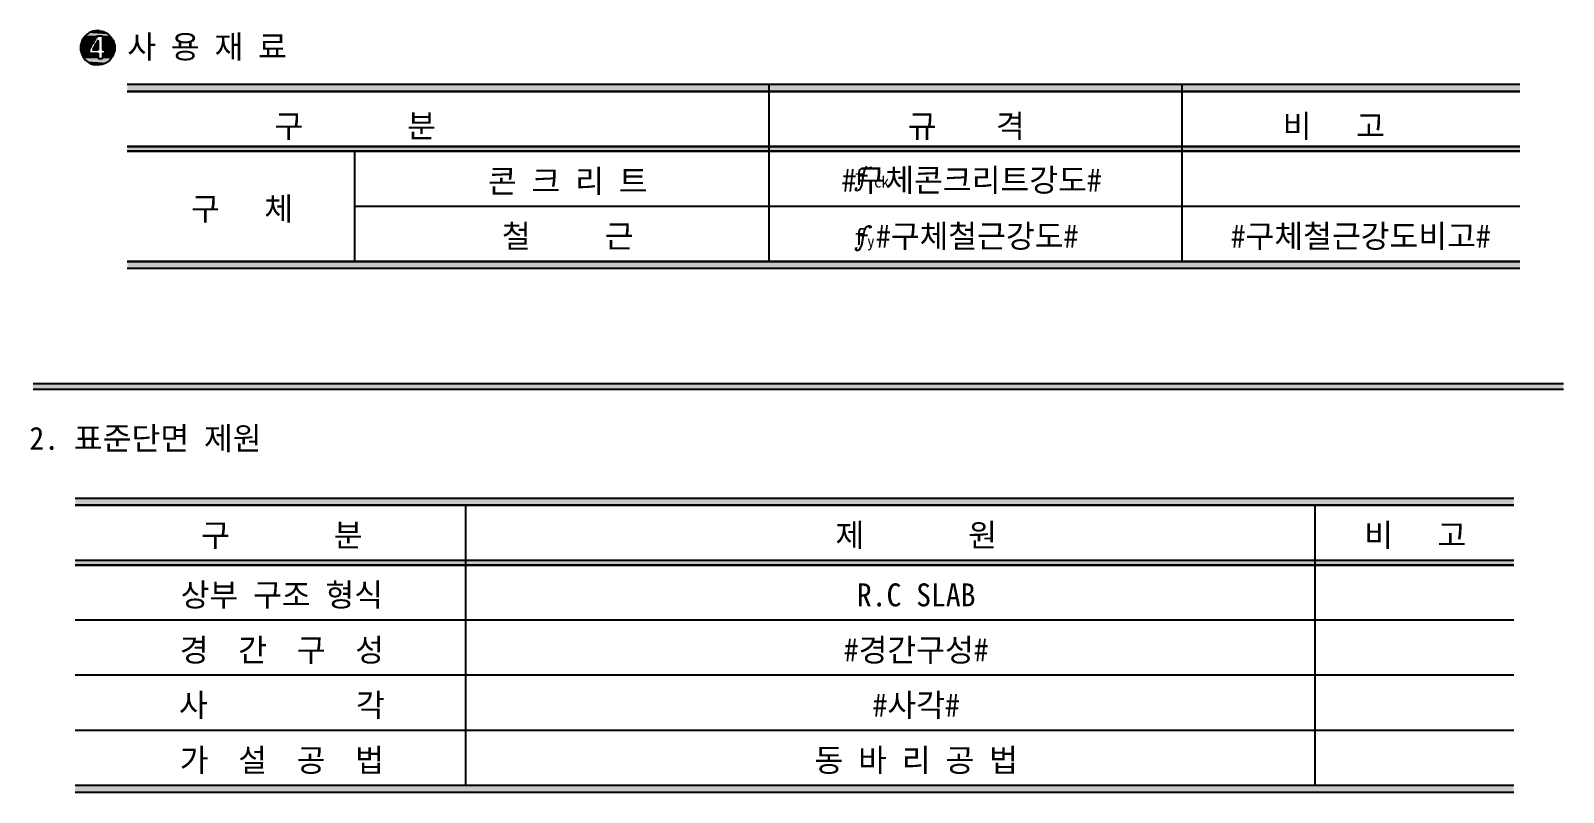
# Model space of a CAD drawing. Extents: x 2842 to 21088, y 6350 to 27079.
# Drawn here: x 2842 to 21088, y 6350 to 15413 of the extents above; entities that cross this region are included whole.
import ezdxf
from ezdxf.enums import TextEntityAlignment as Align

# ---------------------------------------------------------------- set-up
doc = ezdxf.new("R2010")
doc.units = 0
doc.header["$MEASUREMENT"] = 0
doc.layers.get('0').update_dxf_attribs({"linetype": 'CONTINUOUS'})
doc.layers.get('DEFPOINTS').update_dxf_attribs({"linetype": 'CONTINUOUS'})
doc.layers.add('DLINE', color=1, linetype='CONTINUOUS')
doc.layers.add('TEXT', color=7, linetype='CONTINUOUS')
doc.styles.add('TEXT', font='DotumChe.ttf')
doc.styles.add('TOP', font='txt')

msp = doc.modelspace()

# ---------------------------------------------------------------- linework, layer by layer
for p, q in [((20570.286105, 14770.910832), (3992.219819, 14770.910832)), ((20570.286105, 14688.94309), (3992.219819, 14688.94309)), ((20570.286105, 14688.94309), (3992.219819, 14688.94309)), ((11629.206352, 14770.910832), (11629.206352, 12667.072122)), ((16547.270868, 14770.910832), (16547.270868, 12667.072122)), ((20570.286105, 13978.555993), (3992.219819, 13978.555993)), ((6697.496244, 13978.555993), (6697.496244, 12667.072122)), ((20570.286105, 13322.814058), (6697.496244, 13322.814058)), ((20570.286105, 12667.072122), (3992.219819, 12667.072122)), ((20570.286105, 12585.10438), (3992.219819, 12585.10438)), ((2870.673095, 11213.548182), (21088.094219, 11213.548182)), ((2870.673095, 11147.973988), (21088.094219, 11147.973988)), ((20498.368311, 9846.979571), (3373.850413, 9846.979571)), ((20498.368311, 9765.011829), (3373.850413, 9765.011829)), ((20498.368311, 9765.011829), (3373.850413, 9765.011829)), ((8018.689123, 9765.011829), (8018.689123, 6431.65699)), ((18128.353505, 9765.011829), (18128.353505, 6431.65699)), ((20498.368311, 9054.624732), (3373.850413, 9054.624732)), ((20498.368311, 8398.882796), (3373.850413, 8398.882796)), ((20498.368311, 7743.140861), (3373.850413, 7743.140861)), ((20498.368311, 7087.398925), (3373.850413, 7087.398925)), ((20498.368311, 6431.65699), (3373.850413, 6431.65699)), ((20498.368311, 6431.65699), (3373.850413, 6431.65699)), ((20498.368311, 6349.689248), (3373.850413, 6349.689248))]:
    msp.add_line(p, q)
at = {"color": 1}
for points in [[(3992.219819, 14770.910832), (3992.219819, 14688.94309), (20570.286105, 14770.910832), (20570.286105, 14688.94309)], [(3992.219819, 14033.201155), (3992.219819, 13978.555993), (20570.286105, 14033.201155), (20570.286105, 13978.555993)], [(3992.219819, 12667.072122), (3992.219819, 12585.10438), (20570.286105, 12667.072122), (20570.286105, 12585.10438)], [(2870.673095, 11213.548182), (2870.673095, 11147.973988), (21088.094219, 11213.548182), (21088.094219, 11147.973988)], [(3373.850413, 9846.979571), (3373.850413, 9765.011829), (20498.368311, 9846.979571), (20498.368311, 9765.011829)], [(3373.850413, 9109.269893), (3373.850413, 9054.624732), (20498.368311, 9109.269893), (20498.368311, 9054.624732)], [(3373.850413, 6431.65699), (3373.850413, 6349.689248), (20498.368311, 6431.65699), (20498.368311, 6349.689248)]]:
    msp.add_solid(points, dxfattribs=at)
at = {"layer": 'DEFPOINTS'}
for p, q in [((20570.286105, 14770.910832), (3992.219819, 14770.910832)), ((20570.286105, 14688.94309), (3992.219819, 14688.94309)), ((3992.219819, 14688.94309), (20570.286105, 14688.94309)), ((3992.219819, 14033.201155), (20570.286105, 14033.201155)), ((20570.286105, 14033.201155), (3992.219819, 14033.201155)), ((3992.219819, 13978.555993), (20570.286105, 13978.555993)), ((3992.219819, 12667.072122), (20570.286105, 12667.072122)), ((20570.286105, 12585.10438), (3992.219819, 12585.10438)), ((20498.368311, 9846.979571), (3373.850413, 9846.979571)), ((3373.850413, 9765.011829), (20498.368311, 9765.011829)), ((20498.368311, 9109.269893), (3373.850413, 9109.269893)), ((3373.850413, 9054.624732), (20498.368311, 9054.624732))]:
    msp.add_line(p, q, dxfattribs=at)
at = {"layer": 'DLINE', "color": 1, "linetype": 'CONTINUOUS'}
for p, q in [((3477.74361, 15333.357348), (3462.881166, 15311.114128)), ((3495.122142, 15353.173765), (3477.74361, 15333.357348)), ((3495.382227, 15353.470337), (3495.122142, 15353.173765)), ((3515.495216, 15371.108954), (3495.382227, 15353.470337)), ((3537.738436, 15385.971398), (3515.495216, 15371.108954)), ((3561.731301, 15397.80337), (3537.738436, 15385.971398)), ((3587.063285, 15406.40242), (3561.731301, 15397.80337)), ((3613.300952, 15411.621416), (3587.063285, 15406.40242)), ((3625.102336, 15333.357348), (3612.077027, 15311.114128)), ((3639.995368, 15413.371061), (3613.300952, 15411.621416)), ((3636.706545, 15353.173765), (3625.102336, 15333.357348)), ((3636.706545, 15353.173765), (3696.137116, 15353.173765)), ((3666.689785, 15411.621416), (3639.995368, 15413.371061)), ((3666.689785, 15411.621416), (3692.927452, 15406.40242)), ((3692.927452, 15406.40242), (3718.259436, 15397.80337)), ((3696.137116, 15353.173765), (3696.137116, 15333.357348)), ((3696.137116, 15333.357348), (3696.137116, 15311.114128)), ((3718.259436, 15397.80337), (3742.252301, 15385.971398)), ((3742.252301, 15385.971398), (3764.495521, 15371.108954)), ((3764.495521, 15371.108954), (3784.608509, 15353.470337)), ((3784.608509, 15353.470337), (3784.868595, 15353.173765)), ((3784.868595, 15353.173765), (3802.247127, 15333.357348)), ((3802.247127, 15333.357348), (3817.109571, 15311.114128)), ((3437.231148, 15235.551612), (3435.481503, 15208.857196)), ((3435.481503, 15208.857196), (3436.831913, 15188.253931)), ((3436.831913, 15188.253931), (3437.124059, 15183.796638)), ((3437.124059, 15183.796638), (3437.231148, 15182.162779)), ((3442.450144, 15261.789279), (3437.231148, 15235.551612)), ((3437.231148, 15182.162779), (3442.450144, 15155.925112)), ((3451.049194, 15287.121263), (3442.450144, 15261.789279)), ((3442.450144, 15155.925112), (3446.606459, 15143.681003)), ((3457.245561, 15299.686251), (3451.049194, 15287.121263)), ((3462.881166, 15311.114128), (3457.245561, 15299.686251)), ((3552.196842, 15208.857196), (3540.131867, 15188.253931)), ((3540.131867, 15188.253931), (3540.131867, 15183.796638)), ((3540.131867, 15183.796638), (3540.131867, 15182.162779)), ((3540.131867, 15182.162779), (3540.131867, 15155.925112)), ((3540.131867, 15155.925112), (3540.131867, 15143.681003)), ((3567.828707, 15235.551612), (3552.196842, 15208.857196)), ((3583.193107, 15261.789279), (3567.828707, 15235.551612)), ((3581.276108, 15188.253931), (3578.761738, 15183.796638)), ((3578.761738, 15183.796638), (3644.135366, 15183.796638)), ((3592.898463, 15208.857196), (3581.276108, 15188.253931)), ((3598.027152, 15287.121263), (3583.193107, 15261.789279)), ((3607.956851, 15235.551612), (3592.898463, 15208.857196)), ((3605.385027, 15299.686251), (3598.027152, 15287.121263)), ((3612.077027, 15311.114128), (3605.385027, 15299.686251)), ((3622.757587, 15261.789279), (3607.956851, 15235.551612)), ((3637.047424, 15287.121263), (3622.757587, 15261.789279)), ((3644.135366, 15299.686251), (3637.047424, 15287.121263)), ((3644.135366, 15287.121263), (3644.135366, 15299.686251)), ((3644.135366, 15287.121263), (3644.135366, 15261.789279)), ((3644.135366, 15261.789279), (3644.135366, 15235.551612)), ((3644.135366, 15235.551612), (3644.135366, 15208.857196)), ((3644.135366, 15208.857196), (3644.135366, 15188.253931)), ((3644.135366, 15188.253931), (3644.135366, 15183.796638)), ((3696.137116, 15311.114128), (3696.137116, 15299.686251)), ((3696.137116, 15299.686251), (3696.137116, 15287.121263)), ((3696.137116, 15287.121263), (3696.137116, 15261.789279)), ((3696.137116, 15261.789279), (3696.137116, 15235.551612)), ((3696.137116, 15235.551612), (3696.137116, 15208.857196)), ((3696.137116, 15208.857196), (3696.137116, 15188.253931)), ((3696.137116, 15188.253931), (3696.137116, 15183.796638)), ((3696.137116, 15183.796638), (3725.852401, 15183.796638)), ((3725.852401, 15183.796638), (3725.852401, 15182.162779)), ((3725.852401, 15182.162779), (3725.852401, 15155.925112)), ((3725.852401, 15155.925112), (3725.852401, 15143.681003)), ((3817.109571, 15311.114128), (3822.745176, 15299.686251)), ((3822.745176, 15299.686251), (3828.941543, 15287.121263)), ((3828.941543, 15287.121263), (3837.540593, 15261.789279)), ((3837.540593, 15155.925112), (3833.384278, 15143.681003)), ((3837.540593, 15261.789279), (3842.759589, 15235.551612)), ((3842.759589, 15182.162779), (3837.540593, 15155.925112)), ((3842.759589, 15235.551612), (3844.509234, 15208.857196)), ((3842.866678, 15183.796638), (3842.759589, 15182.162779)), ((3843.158824, 15188.253931), (3842.866678, 15183.796638)), ((3844.509234, 15208.857196), (3843.158824, 15188.253931)), ((3446.606459, 15143.681003), (3451.049194, 15130.593128)), ((3451.049194, 15130.593128), (3462.881166, 15106.600263)), ((3462.881166, 15106.600263), (3477.74361, 15084.357043)), ((3477.74361, 15084.357043), (3479.140086, 15082.764667)), ((3479.140086, 15082.764667), (3495.382227, 15064.244055)), ((3495.382227, 15064.244055), (3515.495216, 15046.605437)), ((3515.495216, 15046.605437), (3537.738436, 15031.742993)), ((3537.738436, 15031.742993), (3561.731301, 15019.911021)), ((3540.131867, 15143.681003), (3644.135366, 15143.681003)), ((3561.731301, 15019.911021), (3587.063285, 15011.311971)), ((3587.063285, 15011.311971), (3613.300952, 15006.092975)), ((3639.995368, 15004.34333), (3613.300952, 15006.092975)), ((3666.689785, 15006.092975), (3639.995368, 15004.34333)), ((3644.135366, 15143.681003), (3644.135366, 15130.593128)), ((3644.135366, 15130.593128), (3644.135366, 15106.600263)), ((3644.135366, 15106.600263), (3644.135366, 15084.357043)), ((3644.135366, 15084.357043), (3644.135366, 15082.764667)), ((3644.135366, 15082.764667), (3696.137116, 15082.764667)), ((3692.927452, 15011.311971), (3666.689785, 15006.092975)), ((3718.259436, 15019.911021), (3692.927452, 15011.311971)), ((3696.137116, 15143.681003), (3696.137116, 15130.593128)), ((3696.137116, 15143.681003), (3725.852401, 15143.681003)), ((3696.137116, 15130.593128), (3696.137116, 15106.600263)), ((3696.137116, 15106.600263), (3696.137116, 15084.357043)), ((3696.137116, 15084.357043), (3696.137116, 15082.764667)), ((3742.252301, 15031.742993), (3718.259436, 15019.911021)), ((3764.495521, 15046.605437), (3742.252301, 15031.742993)), ((3784.608509, 15064.244055), (3764.495521, 15046.605437)), ((3800.850651, 15082.764667), (3784.608509, 15064.244055)), ((3802.247127, 15084.357043), (3800.850651, 15082.764667)), ((3817.109571, 15106.600263), (3802.247127, 15084.357043)), ((3828.941543, 15130.593128), (3817.109571, 15106.600263)), ((3833.384278, 15143.681003), (3828.941543, 15130.593128))]:
    msp.add_line(p, q, dxfattribs=at)
for points in [[(3477.74361, 15333.357348), (3462.881166, 15311.114128), (3612.077027, 15311.114128)], [(3495.122142, 15353.173765), (3477.74361, 15333.357348), (3625.102336, 15333.357348)], [(3495.382227, 15353.470337), (3495.122142, 15353.173765), (3784.868595, 15353.173765)], [(3515.495216, 15371.108954), (3495.382227, 15353.470337), (3784.608509, 15353.470337)], [(3537.738436, 15385.971398), (3515.495216, 15371.108954), (3764.495521, 15371.108954)], [(3561.731301, 15397.80337), (3537.738436, 15385.971398), (3742.252301, 15385.971398)], [(3587.063285, 15406.40242), (3561.731301, 15397.80337), (3718.259436, 15397.80337)], [(3613.300952, 15411.621416), (3587.063285, 15406.40242), (3692.927452, 15406.40242)], [(3639.995368, 15413.371061), (3613.300952, 15411.621416), (3666.689785, 15411.621416)], [(3636.706545, 15353.173765), (3636.706545, 15353.173765), (3696.137116, 15353.173765)], [(3696.137116, 15353.173765), (3696.137116, 15333.357348), (3802.247127, 15333.357348)], [(3696.137116, 15333.357348), (3696.137116, 15311.114128), (3817.109571, 15311.114128)], [(3437.231148, 15235.551612), (3435.481503, 15208.857196), (3552.196842, 15208.857196)], [(3435.481503, 15208.857196), (3436.831913, 15188.253931), (3540.131867, 15188.253931)], [(3436.831913, 15188.253931), (3437.124059, 15183.796638), (3540.131867, 15183.796638)], [(3437.124059, 15183.796638), (3437.231148, 15182.162779), (3540.131867, 15182.162779)], [(3442.450144, 15261.789279), (3437.231148, 15235.551612), (3567.828707, 15235.551612)], [(3437.231148, 15182.162779), (3442.450144, 15155.925112), (3540.131867, 15155.925112)], [(3451.049194, 15287.121263), (3442.450144, 15261.789279), (3583.193107, 15261.789279)], [(3442.450144, 15155.925112), (3446.606459, 15143.681003), (3540.131867, 15143.681003)], [(3457.245561, 15299.686251), (3451.049194, 15287.121263), (3598.027152, 15287.121263)], [(3462.881166, 15311.114128), (3457.245561, 15299.686251), (3605.385027, 15299.686251)], [(3581.276108, 15188.253931), (3578.761738, 15183.796638), (3644.135366, 15183.796638)], [(3578.761738, 15183.796638), (3578.761738, 15183.796638), (3644.135366, 15183.796638)], [(3592.898463, 15208.857196), (3581.276108, 15188.253931), (3644.135366, 15188.253931)], [(3607.956851, 15235.551612), (3592.898463, 15208.857196), (3644.135366, 15208.857196)], [(3622.757587, 15261.789279), (3607.956851, 15235.551612), (3644.135366, 15235.551612)], [(3637.047424, 15287.121263), (3622.757587, 15261.789279), (3644.135366, 15261.789279)], [(3644.135366, 15299.686251), (3637.047424, 15287.121263), (3644.135366, 15287.121263)], [(3696.137116, 15311.114128), (3696.137116, 15299.686251), (3822.745176, 15299.686251)], [(3696.137116, 15299.686251), (3696.137116, 15287.121263), (3828.941543, 15287.121263)], [(3696.137116, 15287.121263), (3696.137116, 15261.789279), (3837.540593, 15261.789279)], [(3696.137116, 15261.789279), (3696.137116, 15235.551612), (3842.759589, 15235.551612)], [(3696.137116, 15235.551612), (3696.137116, 15208.857196), (3844.509234, 15208.857196)], [(3696.137116, 15208.857196), (3696.137116, 15188.253931), (3843.158824, 15188.253931)], [(3696.137116, 15188.253931), (3696.137116, 15183.796638), (3842.866678, 15183.796638)], [(3696.137116, 15183.796638), (3696.137116, 15183.796638), (3725.852401, 15183.796638)], [(3725.852401, 15183.796638), (3725.852401, 15182.162779), (3842.759589, 15182.162779)], [(3725.852401, 15182.162779), (3725.852401, 15155.925112), (3837.540593, 15155.925112)], [(3725.852401, 15155.925112), (3725.852401, 15143.681003), (3833.384278, 15143.681003)], [(3446.606459, 15143.681003), (3451.049194, 15130.593128), (3644.135366, 15130.593128)], [(3451.049194, 15130.593128), (3462.881166, 15106.600263), (3644.135366, 15106.600263)], [(3462.881166, 15106.600263), (3477.74361, 15084.357043), (3644.135366, 15084.357043)], [(3477.74361, 15084.357043), (3479.140086, 15082.764667), (3644.135366, 15082.764667)], [(3479.140086, 15082.764667), (3495.382227, 15064.244055), (3784.608509, 15064.244055)], [(3495.382227, 15064.244055), (3515.495216, 15046.605437), (3764.495521, 15046.605437)], [(3515.495216, 15046.605437), (3537.738436, 15031.742993), (3742.252301, 15031.742993)], [(3537.738436, 15031.742993), (3561.731301, 15019.911021), (3718.259436, 15019.911021)], [(3540.131867, 15143.681003), (3540.131867, 15143.681003), (3644.135366, 15143.681003)], [(3561.731301, 15019.911021), (3587.063285, 15011.311971), (3692.927452, 15011.311971)], [(3587.063285, 15011.311971), (3613.300952, 15006.092975), (3666.689785, 15006.092975)], [(3644.135366, 15082.764667), (3644.135366, 15082.764667), (3696.137116, 15082.764667)], [(3696.137116, 15143.681003), (3696.137116, 15130.593128), (3828.941543, 15130.593128)], [(3696.137116, 15143.681003), (3696.137116, 15143.681003), (3725.852401, 15143.681003)], [(3696.137116, 15130.593128), (3696.137116, 15106.600263), (3817.109571, 15106.600263)], [(3696.137116, 15106.600263), (3696.137116, 15084.357043), (3802.247127, 15084.357043)], [(3696.137116, 15084.357043), (3696.137116, 15082.764667), (3800.850651, 15082.764667)]]:
    msp.add_solid(points, dxfattribs=at)
at = {"layer": 'DLINE', "color": 1, "linetype": 'CONTINUOUS', "extrusion": (0, 0, -1)}
for points in [[(-3477.74361, 15333.357348), (-3625.102336, 15333.357348), (-3612.077027, 15311.114128)], [(-3495.122142, 15353.173765), (-3636.706545, 15353.173765), (-3625.102336, 15333.357348)], [(-3495.382227, 15353.470337), (-3784.608509, 15353.470337), (-3784.868595, 15353.173765)], [(-3515.495216, 15371.108954), (-3764.495521, 15371.108954), (-3784.608509, 15353.470337)], [(-3537.738436, 15385.971398), (-3742.252301, 15385.971398), (-3764.495521, 15371.108954)], [(-3561.731301, 15397.80337), (-3718.259436, 15397.80337), (-3742.252301, 15385.971398)], [(-3587.063285, 15406.40242), (-3692.927452, 15406.40242), (-3718.259436, 15397.80337)], [(-3613.300952, 15411.621416), (-3666.689785, 15411.621416), (-3692.927452, 15406.40242)], [(-3696.137116, 15353.173765), (-3784.868595, 15353.173765), (-3802.247127, 15333.357348)], [(-3696.137116, 15333.357348), (-3802.247127, 15333.357348), (-3817.109571, 15311.114128)], [(-3435.481503, 15208.857196), (-3552.196842, 15208.857196), (-3540.131867, 15188.253931)], [(-3436.831913, 15188.253931), (-3540.131867, 15188.253931), (-3540.131867, 15183.796638)], [(-3437.124059, 15183.796638), (-3540.131867, 15183.796638), (-3540.131867, 15182.162779)], [(-3437.231148, 15235.551612), (-3567.828707, 15235.551612), (-3552.196842, 15208.857196)], [(-3437.231148, 15182.162779), (-3540.131867, 15182.162779), (-3540.131867, 15155.925112)], [(-3442.450144, 15261.789279), (-3583.193107, 15261.789279), (-3567.828707, 15235.551612)], [(-3442.450144, 15155.925112), (-3540.131867, 15155.925112), (-3540.131867, 15143.681003)], [(-3451.049194, 15287.121263), (-3598.027152, 15287.121263), (-3583.193107, 15261.789279)], [(-3457.245561, 15299.686251), (-3605.385027, 15299.686251), (-3598.027152, 15287.121263)], [(-3462.881166, 15311.114128), (-3612.077027, 15311.114128), (-3605.385027, 15299.686251)], [(-3581.276108, 15188.253931), (-3644.135366, 15188.253931), (-3644.135366, 15183.796638)], [(-3592.898463, 15208.857196), (-3644.135366, 15208.857196), (-3644.135366, 15188.253931)], [(-3607.956851, 15235.551612), (-3644.135366, 15235.551612), (-3644.135366, 15208.857196)], [(-3622.757587, 15261.789279), (-3644.135366, 15261.789279), (-3644.135366, 15235.551612)], [(-3637.047424, 15287.121263), (-3644.135366, 15287.121263), (-3644.135366, 15261.789279)], [(-3696.137116, 15311.114128), (-3817.109571, 15311.114128), (-3822.745176, 15299.686251)], [(-3696.137116, 15299.686251), (-3822.745176, 15299.686251), (-3828.941543, 15287.121263)], [(-3696.137116, 15287.121263), (-3828.941543, 15287.121263), (-3837.540593, 15261.789279)], [(-3696.137116, 15261.789279), (-3837.540593, 15261.789279), (-3842.759589, 15235.551612)], [(-3696.137116, 15235.551612), (-3842.759589, 15235.551612), (-3844.509234, 15208.857196)], [(-3696.137116, 15208.857196), (-3844.509234, 15208.857196), (-3843.158824, 15188.253931)], [(-3696.137116, 15188.253931), (-3843.158824, 15188.253931), (-3842.866678, 15183.796638)], [(-3725.852401, 15183.796638), (-3842.866678, 15183.796638), (-3842.759589, 15182.162779)], [(-3725.852401, 15182.162779), (-3842.759589, 15182.162779), (-3837.540593, 15155.925112)], [(-3725.852401, 15155.925112), (-3837.540593, 15155.925112), (-3833.384278, 15143.681003)], [(-3446.606459, 15143.681003), (-3644.135366, 15143.681003), (-3644.135366, 15130.593128)], [(-3451.049194, 15130.593128), (-3644.135366, 15130.593128), (-3644.135366, 15106.600263)], [(-3462.881166, 15106.600263), (-3644.135366, 15106.600263), (-3644.135366, 15084.357043)], [(-3477.74361, 15084.357043), (-3644.135366, 15084.357043), (-3644.135366, 15082.764667)], [(-3479.140086, 15082.764667), (-3800.850651, 15082.764667), (-3784.608509, 15064.244055)], [(-3495.382227, 15064.244055), (-3784.608509, 15064.244055), (-3764.495521, 15046.605437)], [(-3515.495216, 15046.605437), (-3764.495521, 15046.605437), (-3742.252301, 15031.742993)], [(-3537.738436, 15031.742993), (-3742.252301, 15031.742993), (-3718.259436, 15019.911021)], [(-3561.731301, 15019.911021), (-3718.259436, 15019.911021), (-3692.927452, 15011.311971)], [(-3587.063285, 15011.311971), (-3692.927452, 15011.311971), (-3666.689785, 15006.092975)], [(-3613.300952, 15006.092975), (-3666.689785, 15006.092975), (-3639.995368, 15004.34333)], [(-3696.137116, 15143.681003), (-3833.384278, 15143.681003), (-3828.941543, 15130.593128)], [(-3696.137116, 15130.593128), (-3828.941543, 15130.593128), (-3817.109571, 15106.600263)], [(-3696.137116, 15106.600263), (-3817.109571, 15106.600263), (-3802.247127, 15084.357043)], [(-3696.137116, 15084.357043), (-3802.247127, 15084.357043), (-3800.850651, 15082.764667)]]:
    msp.add_solid(points, dxfattribs=at)
at = {"layer": 'TEXT'}
for p, q in [((12717.404829, 13691.412468), (12804.461888, 13691.412468)), ((12750.776597, 13642.11275), (12758.03141, 13695.762362)), ((12758.03141, 13695.762362), (12768.188055, 13745.06208)), ((12768.188055, 13745.06208), (12785.599514, 13784.936786)), ((12785.599514, 13784.936786), (12801.560056, 13796.536745)), ((12834.932058, 13775.511918), (12824.775412, 13785.661864)), ((12842.912329, 13782.036904), (12834.932058, 13775.511918)), ((12845.814161, 13794.361798), (12842.912329, 13782.036904)), ((12672.425266, 13538.438486), (12658.641098, 13531.188422)), ((12658.641098, 13531.188422), (12660.817705, 13522.488489)), ((12660.817705, 13522.488489), (12668.797743, 13513.063621)), ((12668.797743, 13513.063621), (12691.287641, 13514.513634)), ((12681.130995, 13531.913501), (12672.425266, 13538.438486)), ((12691.287641, 13514.513634), (12708.699099, 13522.488489)), ((12708.699099, 13522.488489), (12722.483035, 13540.613434)), ((12722.483035, 13540.613434), (12737.718119, 13572.513141)), ((12737.718119, 13572.513141), (12750.776597, 13642.11275)), ((12717.404829, 12979.047222), (12804.461888, 12979.047222)), ((12750.776597, 12929.747504), (12758.03141, 12983.397116)), ((12758.03141, 12983.397116), (12768.188055, 13032.696834)), ((12768.188055, 13032.696834), (12785.599514, 13072.571539)), ((12785.599514, 13072.571539), (12801.560056, 13084.171498)), ((12801.560056, 13084.171498), (12817.520599, 13091.421419)), ((12817.520599, 13091.421419), (12837.108432, 13092.146497)), ((12834.932058, 13063.146672), (12824.775412, 13073.296618)), ((12842.912329, 13069.671658), (12834.932058, 13063.146672)), ((12837.108432, 13092.146497), (12845.814161, 13081.996551)), ((12845.814161, 13081.996551), (12842.912329, 13069.671658)), ((12672.425266, 12826.07324), (12658.641098, 12818.823176)), ((12658.641098, 12818.823176), (12660.817705, 12810.123242)), ((12660.817705, 12810.123242), (12668.797743, 12800.698375)), ((12668.797743, 12800.698375), (12691.287641, 12802.148388)), ((12681.130995, 12819.548254), (12672.425266, 12826.07324)), ((12691.287641, 12802.148388), (12708.699099, 12810.123242)), ((12708.699099, 12810.123242), (12722.483035, 12828.248187)), ((12722.483035, 12828.248187), (12737.718119, 12860.147894)), ((12737.718119, 12860.147894), (12750.776597, 12929.747504))]:
    msp.add_line(p, q, dxfattribs=at)

# ---------------------------------------------------------------- texts
for s, height, style, p in [('사 용 재 료', 273.225806, 'TEXT', (3992.219819, 15085.120509)), ('비   고', 273.225806, 'TEXT', (17747.499461, 14142.491477)), ('f', 191.258065, 'TOP', (12643.511547, 13575.664018)), ('ck', 136.612903, 'TEXT', (12883.347605, 13546.572665)), ('f', 191.258065, 'TOP', (12643.511547, 12863.298772)), ('y', 136.612903, 'TEXT', (12800.379046, 12839.071338)), ('2. 표준단면 제원', 273.225806, 'TEXT', (2827.3988, 10425.969128))]:
    msp.add_text(s, height=height, dxfattribs=dict(at, style=style)).set_placement(p)
at = {"layer": 'TEXT', "style": 'TEXT'}
for s, p in [('구       분', (6704.31904, 14142.491477)), ('규    격', (13980.070853, 14142.491477)), ('콘 크 리 트', (9236.710974, 13486.749542)), ('#구체콘크리트강도#', (14044.819345, 13499.302159)), ('구   체', (5358.348852, 13158.878574)), ('철     근', (9236.710974, 12831.007606)), ('#구체철근강도#', (14109.567837, 12831.41216)), ('#구체철근강도비고#', (18676.458135, 12831.007606)), ('구       분', (5832.882671, 9273.205377)), ('제       원', (13384.15738, 9273.205377)), ('비   고', (19324.469926, 9273.205377)), ('상부 구조 형식', (5832.882671, 8562.81828)), ('R.C SLAB', (13384.15738, 8562.81828)), ('경  간  구  성', (5832.882671, 7907.076345)), ('#경간구성#', (13384.15738, 7907.076345)), ('사          각', (5832.882671, 7251.334409)), ('#사각#', (13384.15738, 7251.334409)), ('가  설  공  법', (5832.882671, 6595.592474)), ('동 바 리 공 법', (13384.15738, 6595.592474))]:
    msp.add_text(s, height=273.225806, dxfattribs=at).set_placement(p, align=Align.CENTER)

doc.saveas('drawing.dxf')
